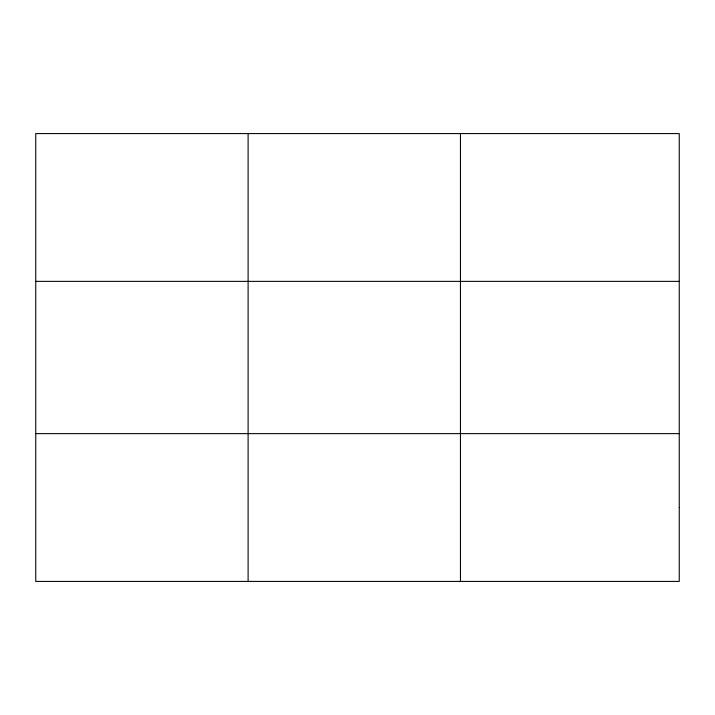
<?xml version="1.0" encoding="UTF-8"?>
<svg xmlns="http://www.w3.org/2000/svg" width="715" height="715" viewBox="0 0 715 715"><rect width="100%" height="100%" fill="white"/><g stroke="black" fill="none" stroke-linecap="round" stroke-linejoin="round"><path stroke-width="1.07" d="M248.105 581.42L248.105 133.58M460.46 581.42L460.46 133.58M35.75 281.37L679.25 281.37M35.75 433.63L679.25 433.63M679.25 507.525L679.25 581.42L35.75 581.42L35.75 133.58L679.25 133.58L679.25 507.525"/></g></svg>
